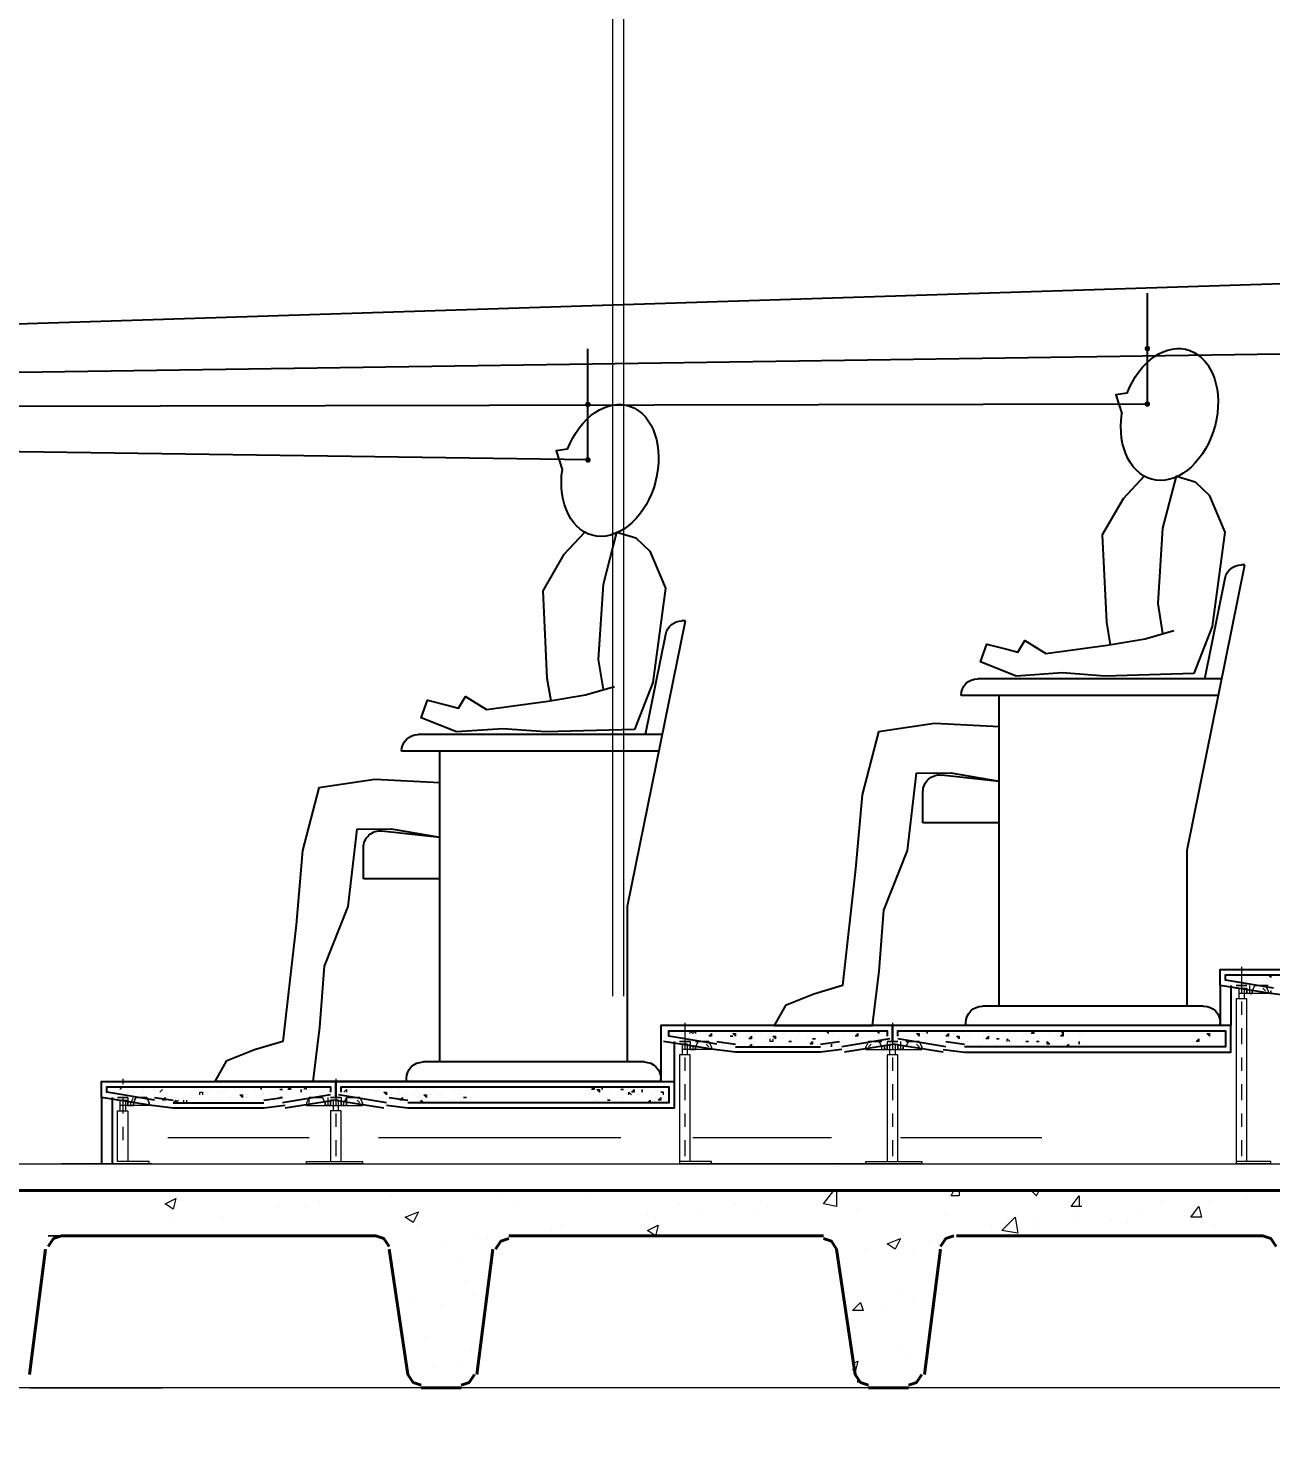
# Model space of a CAD drawing. Header units: millimetres. Extents: x 182 to 575, y -105 to 95.
# Drawn here: x 371.868 to 374.089, y -2.909 to -0.397 of the extents above; entities that cross this region are included whole.
import ezdxf

# ---------------------------------------------------------------- set-up
doc = ezdxf.new("R2010")
doc.units = ezdxf.units.MM
doc.header["$MEASUREMENT"] = 0
doc.layers.add('Akmb-vis', color=1, linetype='Continuous')
doc.layers.add('PDF_Geometry', color=7, linetype='Continuous')
doc.styles.add('SIMPLEX', font='simplex', dxfattribs={"height": 0.2})
doc.dimstyles.new('SA-25', dxfattribs={"dimtxt": 0.05, "dimasz": 0.05, "dimexe": 0.025, "dimexo": 0.05, "dimgap": 0.025, "dimtad": 1, "dimzin": 4, "dimdsep": 46, "dimtxsty": 'SIMPLEX', "dimblk": 'OBLIQUE', "dimcen": 0.025, "dimdle": 0.05, "dimclrt": 2, "dimaunit": 1, "dimadec": 3, "dimazin": 0, "dimtfac": 1, "dimtofl": 0, "dimtmove": 0, "dimatfit": 3, "dimldrblk": 'OPEN30', "dimfxl": 1, "dimtolj": 1, "dimtzin": 0, "dimarcsym": 0})

# ---------------------------------------------------------------- blocks, each defined once
blk = doc.blocks.new('visib')
for p, q in [((-0.3984, 0.3158), (-0.5026, 0.83)), ((-0.5026, 0.83), (-0.4965, 0.83)), ((-0.4305, 0.625), (-0.4671, 0.806)), ((-0.4611, 0.625), (-0.0213, 0.625)), ((-0.455, 0.595), (0.0087, 0.595)), ((-0.06, 0.035), (-0.06, 0.595)), ((0.0087, 0.595), (0.0087, 0.595)), ((0.0442, 0.4515), (-0.06, 0.4403)), ((0.0774, 0.365), (0.0774, 0.4216)), ((-0.06, 0.365), (0.0774, 0.365)), ((-0.3984, 0.035), (-0.3984, 0.3158)), ((-0.4284, 0.035), (-0.03, 0.035)), ((-0.4584, 0), (-0.4584, 0.005)), ((-0.4584, 0), (0, 0)), ((0, 0), (0, 0.005)), ((0, 0), (0.3453, 0))]:
    blk.add_line(p, q)
at = {"const_width": 0.005}
for points in [[(-0.3295, 1.22, 1), (-0.3245, 1.22, 1)], [(-0.3295, 1.12, 1), (-0.3245, 1.12, 1)]]:
    blk.add_lwpolyline(points, format="xyb", close=True, dxfattribs=at)
for points in [[(-0.2903, 1.1396), (-0.27, 1.1365), (-0.2807, 1.103)], [(-0.3548, 0.7062), (-0.3463, 0.7603), (-0.3551, 0.8962), (-0.3792, 0.9898), (-0.4133, 0.9798), (-0.4384, 0.9559), (-0.4668, 0.8888), (-0.444, 0.7192), (-0.4108, 0.6344)], [(-0.3214, 0.9901), (-0.2831, 0.9492), (-0.2457, 0.8841), (-0.2532, 0.7269), (-0.2599, 0.6863)], [(-0.4108, 0.6344), (-0.2503, 0.6298), (-0.174, 0.6357), (-0.0905, 0.6298), (-0.0266, 0.6553), (-0.0378, 0.6873), (-0.0761, 0.6777), (-0.0937, 0.6729), (-0.1065, 0.6937), (-0.1443, 0.6703), (-0.2547, 0.6854), (-0.3228, 0.6967), (-0.3746, 0.712)], [(-0.06, 0.5384), (0.0568, 0.5444), (0.1577, 0.5294), (0.187, 0.4159), (0.1987, 0.2822), (0.2226, 0.072), (0.2737, 0.0567), (0.3248, 0.0363), (0.3453, 0), (0.255, 0), (0.1681, 0), (0.1562, 0.098), (0.1477, 0.2077), (0.1051, 0.3151), (0.089, 0.4546), (0.0272, 0.4554), (-0.06, 0.4403), (-0.06, 0.4403)]]:
    blk.add_lwpolyline(points)
for centre, start, end in [((-0.4965, 0.8), 11.4615, 90), ((-0.0213, 0.595), 0, 90), ((0.0474, 0.4216), 0, 96.1024), ((-0.4284, 0.005), 90, 180), ((-0.03, 0.005), 0, 90)]:
    blk.add_arc(centre, 0.03, start, end)
blk.add_ellipse((-0.3668, 1.1012), major_axis=(-0.0323, 0.1167), ratio=0.69756, start_param=4.848066, end_param=10.817557)
blk = doc.blocks.new('A$C2A1C6D1B')
blk.add_line((17.56, 112), (17.56, 132))
at = {"xscale": 100, "yscale": 100, "zscale": 100}
blk.add_blockref('visib', (50.26, 0), dxfattribs=at)
blk = doc.blocks.new('_Oblique')
at = {"color": 0, "linetype": 'ByBlock', "lineweight": -2}
blk.add_line((-0.5, -0.5), (0.5, 0.5), dxfattribs=at)
blk = doc.blocks.new('*D75')
at = {"color": 0, "lineweight": -2, "transparency": 16777216}
for p, q in [((368.7636, 1.2745), (368.7636, 1.8835)), ((374.7636, -13.7255), (374.7636, 1.8835)), ((368.7136, 1.8585), (374.8136, 1.8585))]:
    blk.add_line(p, q, dxfattribs=at)
at = {"layer": 'Defpoints', "color": 0, "transparency": 16777216}
for p in [(374.7636, 1.8585), (368.7636, 1.2245), (374.7636, -13.7755)]:
    blk.add_point(p, dxfattribs=at)
at = {"color": 0, "lineweight": -2, "transparency": 16777216, "xscale": 0.05, "yscale": 0.05, "zscale": 0.05, "rotation": 180}
blk.add_blockref('_Oblique', (368.7636, 1.8585), dxfattribs=at)
at = {"color": 0, "lineweight": -2, "transparency": 16777216, "xscale": 0.05, "yscale": 0.05, "zscale": 0.05}
blk.add_blockref('_Oblique', (374.7636, 1.8585), dxfattribs=at)
at = {"color": 2, "transparency": 16777216, "insert": (371.7636, 1.9835), "char_height": 0.2, "attachment_point": 5, "style": 'SIMPLEX'}
blk.add_mtext('\\A1;6.00', dxfattribs=at)
blk = doc.blocks.new('_Open30')
at = {"color": 0, "linetype": 'ByBlock', "lineweight": -2}
for p, q in [((-1, 0.268), (0, 0)), ((0, 0), (-1, -0.268)), ((0, 0), (-1, 0))]:
    blk.add_line(p, q, dxfattribs=at)

msp = doc.modelspace()

# ---------------------------------------------------------------- linework, layer by layer
for p in [(376.7733, -0.7691), (374.8685, -0.9691), (373.8685, -1.0691), (372.8685, -1.1691)]:
    msp.add_line(p, (366.9007, -1.0838))
at = {"layer": 'PDF_Geometry', "lineweight": 20}
for points in [[(374.875, 1.2245), (374.875, 0.7245), (374.875, -1.8278), (374.875, 0.7245), (372.9321, 0.7245), (372.9321, -2.1278)], [(372.9131, -2.1278), (372.9131, 0.7245), (370.975, 0.7245), (370.975, -2.4278)], [(374.0274, -2.1088), (374.0464, -2.1088), (374.0274, -2.1088)], [(374.0845, -2.1088), (374.0607, -2.1088), (374.0798, -2.1088), (374.0845, -2.1183), (374.0798, -2.1088), (374.0607, -2.1088), (374.0559, -2.1183), (374.0559, -2.1231), (374.0512, -2.1231), (374.0559, -2.1231), (374.0464, -2.1231)], [(374.0464, -2.1088), (374.0464, -2.1088)], [(374.0512, -2.1088), (374.0512, -2.1231)], [(374.0559, -2.1183), (374.0607, -2.1088), (374.0559, -2.1183)], [(374.0607, -2.1088), (374.0607, -2.1088)], [(374.0798, -2.1088), (374.0798, -2.1088)], [(374.0845, -2.1088), (374.0845, -2.1088)], [(374.0274, -2.1136), (374.0464, -2.1136), (374.0464, -2.1231), (374.0464, -2.1136)], [(374.0464, -2.4231), (374.0464, -2.1326), (374.0274, -2.1326), (374.0274, -2.4278), (374.0893, -2.4278), (374.0274, -2.4278), (374.0893, -2.4278), (374.0893, -2.4231), (374.0274, -2.4231)], [(374.0321, -2.1136), (374.0321, -2.1326)], [(374.0893, -2.1231), (374.0321, -2.1231)], [(374.0369, -2.1136), (374.0369, -2.1231)], [(374.0417, -2.1136), (374.0417, -2.1326)], [(374.0464, -2.1136), (374.0464, -2.1136)], [(374.0464, -2.1231), (374.0464, -2.1231)], [(374.0512, -2.1231), (374.0512, -2.1231)], [(374.0559, -2.1231), (374.0559, -2.1183), (374.0559, -2.1231)], [(374.0559, -2.1231), (374.0559, -2.1231)], [(374.0607, -2.1136), (374.0607, -2.1136)], [(374.0798, -2.1183), (374.075, -2.1136)], [(374.0798, -2.1136), (374.0798, -2.1136)], [(374.0845, -2.1183), (374.0845, -2.1231)], [(374.0893, -2.1231), (374.0893, -2.1183), (374.0893, -2.1231)], [(374.0893, -2.1231), (374.0893, -2.1231)], [(373.0321, -2.2088), (373.0512, -2.2088), (373.0321, -2.2088)], [(373.0512, -2.2088), (373.0512, -2.2231), (373.0512, -2.2136), (373.0512, -2.2231), (373.0559, -2.2231), (373.0512, -2.2231), (373.0607, -2.2231)], [(373.0512, -2.2088), (373.0512, -2.2088)], [(373.0845, -2.2088), (373.0893, -2.2183), (373.0845, -2.2088), (373.0607, -2.2088), (373.0845, -2.2088), (373.0655, -2.2088), (373.0607, -2.2183), (373.0607, -2.2231), (373.0607, -2.2183)], [(373.0607, -2.2183), (373.0655, -2.2088), (373.0607, -2.2183)], [(373.0607, -2.2088), (373.0607, -2.2088)], [(373.0845, -2.2088), (373.0845, -2.2088)], [(373.394, -2.2231), (373.394, -2.2183), (373.3893, -2.2088), (373.3702, -2.2088), (373.394, -2.2088), (373.3702, -2.2088), (373.3655, -2.2183), (373.3655, -2.2231), (373.4655, -2.2231)], [(373.3702, -2.2088), (373.3655, -2.2183)], [(373.3702, -2.2088), (373.3702, -2.2088)], [(373.3893, -2.2088), (373.394, -2.2183), (373.3893, -2.2088)], [(373.394, -2.2088), (373.394, -2.2088)], [(373.4036, -2.2088), (373.4226, -2.2088), (373.4036, -2.2088), (373.4036, -2.2231), (373.4036, -2.2136), (373.4036, -2.2231), (373.3988, -2.2231), (373.4036, -2.2231), (373.3988, -2.2231), (373.3988, -2.2183), (373.3988, -2.2231)], [(373.4036, -2.2088), (373.4036, -2.2088)], [(373.4226, -2.2088), (373.4226, -2.2088)], [(373.4274, -2.2088), (373.4274, -2.2231)], [(373.4417, -2.2088), (373.4369, -2.2183)], [(373.4559, -2.2088), (373.4369, -2.2088), (373.4607, -2.2088), (373.4655, -2.2183), (373.4607, -2.2088), (373.4369, -2.2088)], [(373.4369, -2.2183), (373.4417, -2.2088), (373.4369, -2.2183)], [(373.4369, -2.2088), (373.4369, -2.2088)], [(373.4607, -2.2088), (373.4607, -2.2088)], [(373.0464, -2.2326), (373.0464, -2.2136), (373.0321, -2.2136)], [(373.0512, -2.4231), (373.0512, -2.2326), (373.0321, -2.2326), (373.0321, -2.4278), (373.0893, -2.4278), (373.0321, -2.4278), (373.0893, -2.4278), (373.0893, -2.4231), (373.0321, -2.4231)], [(373.0369, -2.2136), (373.0369, -2.2326)], [(373.0893, -2.2183), (373.0893, -2.2231), (373.0893, -2.2183), (373.0893, -2.2231), (373.0369, -2.2231)], [(373.0417, -2.2136), (373.0417, -2.2231)], [(373.0464, -2.2136), (373.0464, -2.2136)], [(373.0512, -2.2136), (373.0512, -2.2136)], [(373.0512, -2.2231), (373.0512, -2.2231)], [(373.0559, -2.2183), (373.0559, -2.2231)], [(373.0559, -2.2231), (373.0559, -2.2231)], [(373.0607, -2.2231), (373.0607, -2.2231)], [(373.0655, -2.2136), (373.0655, -2.2136)], [(373.0845, -2.2183), (373.0798, -2.2136)], [(373.0845, -2.2136), (373.0845, -2.2136)], [(373.0893, -2.2231), (373.0893, -2.2231)], [(373.3655, -2.2231), (373.3655, -2.2183), (373.3655, -2.2231)], [(373.3655, -2.2231), (373.3655, -2.2231)], [(373.375, -2.2136), (373.3702, -2.2183)], [(373.3702, -2.2136), (373.3702, -2.2136)], [(373.3893, -2.2136), (373.3893, -2.2136)], [(373.3988, -2.2231), (373.3988, -2.2231)], [(373.4036, -2.2136), (373.4036, -2.2136)], [(373.4036, -2.2231), (373.4036, -2.2231)], [(373.4226, -2.4231), (373.4226, -2.2326), (373.4036, -2.2326), (373.4036, -2.4231)], [(373.4083, -2.2326), (373.4083, -2.2136), (373.4226, -2.2136), (373.4226, -2.2231), (373.4226, -2.2136)], [(373.4083, -2.2136), (373.4083, -2.2136)], [(373.4131, -2.2136), (373.4131, -2.2231)], [(373.4179, -2.2136), (373.4179, -2.2326)], [(373.4226, -2.2136), (373.4226, -2.2136)], [(373.4226, -2.2136), (373.4226, -2.2136)], [(373.4321, -2.2183), (373.4321, -2.2231), (373.4274, -2.2231), (373.4321, -2.2231), (373.4226, -2.2231)], [(373.4226, -2.2231), (373.4226, -2.2231)], [(373.4274, -2.2231), (373.4274, -2.2231)], [(373.4321, -2.2231), (373.4321, -2.2183), (373.4321, -2.2231)], [(373.4321, -2.2231), (373.4321, -2.2231)], [(373.4369, -2.2136), (373.4369, -2.2136)], [(373.4607, -2.2231), (373.4607, -2.2183), (373.4559, -2.2136)], [(373.4559, -2.2136), (373.4559, -2.2136)], [(373.4655, -2.2231), (373.4655, -2.2183), (373.4655, -2.2231)], [(373.4655, -2.2231), (373.4655, -2.2231)], [(372.0274, -2.3136), (372.0464, -2.3136), (372.0464, -2.3231), (372.0512, -2.3231), (372.0464, -2.3231), (372.056, -2.3231), (372.056, -2.3183), (372.0607, -2.3088), (372.056, -2.3183), (372.056, -2.3231)], [(372.0274, -2.3088), (372.0464, -2.3088), (372.0274, -2.3088)], [(372.0607, -2.3088), (372.0798, -2.3088), (372.0845, -2.3183), (372.0845, -2.3231), (372.0845, -2.3183), (372.0845, -2.3231), (372.0321, -2.3231)], [(372.0464, -2.3088), (372.0464, -2.3231), (372.0464, -2.3136)], [(372.0464, -2.3088), (372.0464, -2.3088)], [(372.0512, -2.3231), (372.0512, -2.3183), (372.056, -2.3088)], [(372.0607, -2.3088), (372.0798, -2.3088), (372.0607, -2.3088)], [(372.0607, -2.3088), (372.0607, -2.3088)], [(372.0845, -2.3183), (372.0798, -2.3088), (372.0845, -2.3183)], [(372.0798, -2.3088), (372.0798, -2.3088)], [(372.4083, -2.3231), (372.3988, -2.3231), (372.4036, -2.3231), (372.3988, -2.3231), (372.3988, -2.3183), (372.394, -2.3088), (372.3702, -2.3088), (372.3655, -2.3183), (372.3655, -2.3231), (372.4655, -2.3231), (372.4655, -2.3183), (372.4655, -2.3231), (372.4655, -2.3183)], [(372.375, -2.3088), (372.394, -2.3088), (372.3702, -2.3088), (372.3655, -2.3183), (372.3655, -2.3231)], [(372.3702, -2.3231), (372.3702, -2.3183), (372.3702, -2.3088)], [(372.3702, -2.3088), (372.3702, -2.3088)], [(372.3988, -2.3183), (372.394, -2.3088), (372.3988, -2.3183)], [(372.394, -2.3088), (372.394, -2.3088)], [(372.4036, -2.3088), (372.4036, -2.3231)], [(372.4274, -2.3088), (372.4083, -2.3088), (372.4274, -2.3088), (372.4274, -2.3231), (372.4274, -2.3136), (372.4274, -2.3231), (372.4321, -2.3231), (372.4274, -2.3231), (372.4369, -2.3231)], [(372.4083, -2.3088), (372.4083, -2.3088)], [(372.4274, -2.3088), (372.4274, -2.3088)], [(372.4321, -2.3231), (372.4321, -2.3183), (372.4369, -2.3088), (372.4369, -2.3183), (372.4369, -2.3231), (372.4369, -2.3183), (372.4369, -2.3088), (372.4607, -2.3088), (372.4417, -2.3088), (372.4607, -2.3088), (372.4655, -2.3183), (372.4607, -2.3088)], [(372.4369, -2.3088), (372.4369, -2.3088)], [(372.4417, -2.3088), (372.4417, -2.3088)], [(372.4607, -2.3088), (372.4607, -2.3088)], [(372.0274, -2.4278), (372.0845, -2.4278), (372.0274, -2.4278), (372.0845, -2.4278), (372.0845, -2.4231), (372.0274, -2.4231), (372.0274, -2.3326), (372.0464, -2.3326), (372.0464, -2.4231)], [(372.0321, -2.3136), (372.0321, -2.3326)], [(372.0369, -2.3136), (372.0369, -2.3231)], [(372.0417, -2.3136), (372.0417, -2.3326)], [(372.0464, -2.3136), (372.0464, -2.3136)], [(372.0464, -2.3231), (372.0464, -2.3231)], [(372.0512, -2.3231), (372.0512, -2.3231)], [(372.056, -2.3231), (372.056, -2.3231)], [(372.0607, -2.3136), (372.0607, -2.3136)], [(372.0798, -2.3136), (372.0798, -2.3136)], [(372.0845, -2.3231), (372.0845, -2.3231)], [(372.3655, -2.3231), (372.3655, -2.3231)], [(372.375, -2.3136), (372.375, -2.3136)], [(372.394, -2.3136), (372.394, -2.3136)], [(372.3988, -2.3231), (372.3988, -2.3183), (372.3988, -2.3231)], [(372.3988, -2.3231), (372.3988, -2.3231)], [(372.4036, -2.3231), (372.4036, -2.3231)], [(372.4226, -2.3326), (372.4226, -2.3136), (372.4083, -2.3136), (372.4083, -2.3231), (372.4083, -2.3136)], [(372.4083, -2.3136), (372.4083, -2.3136)], [(372.4083, -2.3136), (372.4083, -2.3136)], [(372.4083, -2.3231), (372.4083, -2.3231)], [(372.4274, -2.4231), (372.4274, -2.3326), (372.4083, -2.3326), (372.4083, -2.4231)], [(372.4131, -2.3136), (372.4131, -2.3326)], [(372.4179, -2.3136), (372.4179, -2.3231)], [(372.4226, -2.3136), (372.4226, -2.3136)], [(372.4274, -2.3136), (372.4274, -2.3136)], [(372.4274, -2.3231), (372.4274, -2.3231)], [(372.4321, -2.3231), (372.4321, -2.3231)], [(372.4369, -2.3231), (372.4369, -2.3231)], [(372.4417, -2.3136), (372.4417, -2.3136)], [(372.4607, -2.3183), (372.456, -2.3136)], [(372.4607, -2.3136), (372.4607, -2.3136)], [(372.4655, -2.3231), (372.4655, -2.3231)], [(372.4655, -2.4278), (372.3655, -2.4278), (372.4655, -2.4278), (372.3655, -2.4278), (372.3655, -2.4231), (372.4655, -2.4231), (372.4655, -2.4278), (372.3655, -2.4278)], [(373.4655, -2.4278), (373.3655, -2.4278), (373.4655, -2.4278), (373.3655, -2.4278), (373.3655, -2.4231), (373.4655, -2.4231), (373.4655, -2.4278), (373.3655, -2.4278)]]:
    msp.add_lwpolyline(points, dxfattribs=at)
at = {"layer": 'PDF_Geometry', "lineweight": 25}
for points in [[(374.3321, -2.1231), (374.294, -2.1278), (374.1274, -2.1278), (374.0893, -2.1231), (373.9988, -2.1088), (373.9988, -2.0802), (374.4226, -2.0802), (374.4226, -2.1088), (374.4226, -2.0802), (375.0179, -2.0802), (375.0179, -2.1278), (374.5512, -2.1278), (374.5131, -2.1231)], [(373.9988, -2.1088), (373.9988, -2.1802)], [(374.094, -2.1136), (374.0083, -2.0993), (374.0083, -2.0897), (374.4131, -2.0897), (374.4131, -2.0993)], [(374.0179, -2.1088), (374.0179, -2.1802)], [(373.5036, -2.2231), (373.5417, -2.2278), (374.0179, -2.2278), (374.0179, -2.1802), (373.4131, -2.1802), (373.4131, -2.2088), (373.4131, -2.1802), (372.9988, -2.1802), (372.9988, -2.2088), (372.9988, -2.2802)], [(373.3226, -2.2231), (373.2845, -2.2278), (373.1321, -2.2278), (373.094, -2.2231), (373.0036, -2.2088)], [(373.0988, -2.2136), (373.0131, -2.1993), (373.0131, -2.1897), (373.4036, -2.1897), (373.4036, -2.1993)], [(373.0226, -2.2088), (373.0226, -2.2802)], [(373.0988, -2.2088), (373.1321, -2.2136)], [(373.2845, -2.2136), (373.3179, -2.2088)], [(373.4083, -2.204), (373.3226, -2.2183)], [(373.4226, -2.1993), (373.4226, -2.1897), (374.0083, -2.1897), (374.0083, -2.2183), (373.5417, -2.2183)], [(373.5083, -2.2183), (373.4226, -2.204)], [(373.5083, -2.2088), (373.5417, -2.2136)], [(373.1321, -2.2183), (373.2845, -2.2183)], [(373.4179, -2.2136), (373.3274, -2.2278)], [(373.5036, -2.2278), (373.4131, -2.2136)], [(373.5036, -2.2231), (373.5036, -2.2231)], [(372.3274, -2.3231), (372.2893, -2.3278), (372.1274, -2.3278), (372.0893, -2.3231), (371.9988, -2.3088), (371.9988, -2.2802), (372.4179, -2.2802), (372.4179, -2.3088), (372.4179, -2.2802), (373.0226, -2.2802), (373.0226, -2.3278), (372.5464, -2.3278), (372.5083, -2.3231)], [(371.9988, -2.3088), (371.9988, -2.4278)], [(372.094, -2.3136), (372.0083, -2.2993), (372.0083, -2.2897), (372.4083, -2.2897), (372.4083, -2.2993)], [(372.0179, -2.3088), (372.0179, -2.4278)], [(372.094, -2.3088), (372.1274, -2.3136)], [(372.2893, -2.3136), (372.3226, -2.3088)], [(372.4083, -2.304), (372.3226, -2.3183)], [(372.5083, -2.3183), (372.4226, -2.304)], [(372.4274, -2.2993), (372.4274, -2.2897), (373.0131, -2.2897), (373.0131, -2.3183), (372.5464, -2.3183)], [(372.5131, -2.3088), (372.5464, -2.3136)], [(372.1274, -2.3183), (372.2893, -2.3183)], [(372.4179, -2.3136), (372.3274, -2.3278)], [(372.5036, -2.3278), (372.4131, -2.3136)], [(372.5083, -2.3231), (372.5083, -2.3231)]]:
    msp.add_lwpolyline(points, dxfattribs=at)
at = {"layer": 'PDF_Geometry', "lineweight": 13}
for points in [[(374.0369, -2.0755), (374.0369, -2.1136)], [(374.0131, -2.0897), (374.0179, -2.0897)], [(374.0131, -2.0897), (374.0131, -2.0897)], [(374.0179, -2.0897), (374.0179, -2.0897)], [(374.0274, -2.0897), (374.0274, -2.0897)], [(374.0274, -2.0945), (374.0274, -2.0945)], [(374.0464, -2.0897), (374.0464, -2.0897)], [(374.0464, -2.0993), (374.0464, -2.0993)], [(374.0559, -2.0993), (374.0559, -2.0993)], [(374.0655, -2.104), (374.0655, -2.104)], [(374.0702, -2.0897), (374.0702, -2.0897)], [(374.075, -2.0945), (374.075, -2.0945)], [(374.075, -2.104), (374.075, -2.104)], [(374.0845, -2.0993), (374.0845, -2.0993)], [(374.0845, -2.1088), (374.0845, -2.1088)], [(374.0369, -2.1231), (374.0369, -2.1231)], [(374.0369, -2.1374), (374.0369, -2.1612)], [(373.0417, -2.1755), (373.0417, -2.2136)], [(373.4131, -2.1755), (373.4131, -2.2136)], [(374.0369, -2.1755), (374.0369, -2.1755)], [(374.0369, -2.185), (374.0369, -2.2136)], [(373.0131, -2.1945), (373.0131, -2.1945)], [(373.0179, -2.1897), (373.0179, -2.1897)], [(373.0179, -2.1945), (373.0179, -2.1945)], [(373.0179, -2.1993), (373.0179, -2.1993)], [(373.0369, -2.1945), (373.0369, -2.1945)], [(373.0369, -2.1945), (373.0369, -2.1945)], [(373.0464, -2.1897), (373.0464, -2.1897)], [(373.0512, -2.1945), (373.0512, -2.1897), (373.0559, -2.1945), (373.0607, -2.1897), (373.0607, -2.1945)], [(373.0512, -2.1945), (373.0512, -2.1945)], [(373.0559, -2.1945), (373.0559, -2.1945)], [(373.0607, -2.1897), (373.0607, -2.1897)], [(373.0607, -2.1993), (373.0607, -2.1993)], [(373.0702, -2.1897), (373.0702, -2.1897)], [(373.0798, -2.1897), (373.0798, -2.1897)], [(373.0845, -2.2088), (373.0845, -2.2088)], [(373.0893, -2.1945), (373.0893, -2.1945)], [(373.0893, -2.204), (373.0893, -2.204)], [(373.1131, -2.1993), (373.1131, -2.1993)], [(373.1179, -2.1897), (373.1179, -2.1897)], [(373.1179, -2.204), (373.1179, -2.204)], [(373.1226, -2.1993), (373.1226, -2.1993)], [(373.1321, -2.1993), (373.1321, -2.1993)], [(373.1369, -2.1897), (373.1369, -2.1897)], [(373.1369, -2.1945), (373.1369, -2.1945)], [(373.1369, -2.2088), (373.1369, -2.2088)], [(373.1512, -2.1993), (373.1512, -2.1993)], [(373.1655, -2.1897), (373.1655, -2.1897)], [(373.1655, -2.1945), (373.1655, -2.1945)], [(373.1655, -2.204), (373.1655, -2.204)], [(373.1655, -2.2088), (373.1655, -2.2088)], [(373.1798, -2.1945), (373.1798, -2.1945)], [(373.1893, -2.1897), (373.1893, -2.1897)], [(373.1893, -2.204), (373.1893, -2.204)], [(373.194, -2.1897), (373.194, -2.1897)], [(373.194, -2.1945), (373.194, -2.1945)], [(373.194, -2.1993), (373.194, -2.1993)], [(373.1988, -2.204), (373.1988, -2.2088), (373.194, -2.2088), (373.194, -2.204)], [(373.1988, -2.2088), (373.1988, -2.2088)], [(373.2131, -2.1897), (373.2131, -2.1897)], [(373.2179, -2.1945), (373.2179, -2.1945)], [(373.2179, -2.204), (373.2179, -2.204)], [(373.2226, -2.1945), (373.2226, -2.1945)], [(373.2321, -2.204), (373.2321, -2.204)], [(373.2321, -2.2088), (373.2321, -2.2088)], [(373.2417, -2.1993), (373.2417, -2.1993)], [(373.2417, -2.204), (373.2417, -2.204)], [(373.2464, -2.1945), (373.2464, -2.1945)], [(373.2512, -2.1897), (373.2512, -2.1897)], [(373.2607, -2.204), (373.2607, -2.204)], [(373.2655, -2.1945), (373.2655, -2.1945)], [(373.2702, -2.1945), (373.2702, -2.1945)], [(373.275, -2.204), (373.275, -2.204)], [(373.294, -2.1897), (373.294, -2.1897)], [(373.294, -2.1897), (373.2988, -2.1945), (373.2988, -2.1897)], [(373.294, -2.1897), (373.294, -2.1897)], [(373.294, -2.1993), (373.294, -2.1993)], [(373.294, -2.2088), (373.294, -2.2088)], [(373.2988, -2.1945), (373.2988, -2.1945)], [(373.3083, -2.1945), (373.3083, -2.1945)], [(373.3083, -2.2088), (373.3083, -2.2088)], [(373.3131, -2.1897), (373.3179, -2.1897)], [(373.3179, -2.1897), (373.3179, -2.1897)], [(373.3179, -2.204), (373.3179, -2.204)], [(373.3274, -2.1945), (373.3274, -2.1945)], [(373.3274, -2.1993), (373.3274, -2.1993)], [(373.3369, -2.204), (373.3369, -2.204)], [(373.3417, -2.1993), (373.3417, -2.1993)], [(373.3512, -2.1993), (373.3512, -2.1993)], [(373.3559, -2.1897), (373.3559, -2.1897)], [(373.3655, -2.1993), (373.3655, -2.1993)], [(373.3702, -2.1993), (373.3702, -2.1993)], [(373.394, -2.1945), (373.394, -2.1945)], [(373.394, -2.1945), (373.394, -2.1945)], [(373.4036, -2.1897), (373.4036, -2.1897)], [(373.4369, -2.1993), (373.4369, -2.1993)], [(373.4417, -2.1897), (373.4417, -2.1897)], [(373.4655, -2.1945), (373.4655, -2.1945)], [(373.4702, -2.1945), (373.4702, -2.1945)], [(373.4702, -2.1993), (373.4702, -2.1993)], [(373.475, -2.1945), (373.475, -2.1945)], [(373.4845, -2.1897), (373.4845, -2.1897)], [(373.4845, -2.204), (373.4845, -2.204)], [(373.494, -2.1897), (373.494, -2.1897)], [(373.4988, -2.1897), (373.4988, -2.1897)], [(373.4988, -2.1993), (373.4988, -2.1993)], [(373.5131, -2.204), (373.5131, -2.204)], [(373.5131, -2.2088), (373.5131, -2.2088)], [(373.5179, -2.204), (373.5179, -2.204)], [(373.5226, -2.1945), (373.5226, -2.1945)], [(373.5226, -2.2088), (373.5226, -2.2088)], [(373.5321, -2.204), (373.5321, -2.204)], [(373.5369, -2.2088), (373.5369, -2.2088)], [(373.5417, -2.204), (373.5417, -2.204)], [(373.5464, -2.1897), (373.5464, -2.1897)], [(373.5464, -2.1993), (373.5464, -2.1993)], [(373.5464, -2.1993), (373.5464, -2.1993)], [(373.5464, -2.1993), (373.5464, -2.1993)], [(373.5464, -2.2088), (373.5464, -2.2088)], [(373.5512, -2.1993), (373.5512, -2.1993)], [(373.5655, -2.2088), (373.5655, -2.2088)], [(373.575, -2.1945), (373.575, -2.1945)], [(373.575, -2.204), (373.575, -2.204)], [(373.5845, -2.1897), (373.5845, -2.1897)], [(373.5845, -2.1945), (373.5845, -2.1945)], [(373.594, -2.1945), (373.594, -2.1945)], [(373.594, -2.2088), (373.594, -2.2088)], [(373.5988, -2.1993), (373.5988, -2.1993)], [(373.6036, -2.1897), (373.6036, -2.1897)], [(373.6036, -2.204), (373.6036, -2.204)], [(373.6131, -2.1897), (373.6131, -2.1897)], [(373.6131, -2.1897), (373.6131, -2.1897)], [(373.6179, -2.2088), (373.6179, -2.204), (373.6226, -2.2088)], [(373.6179, -2.2088), (373.6179, -2.2088)], [(373.6179, -2.2088), (373.6179, -2.2088)], [(373.6226, -2.1945), (373.6226, -2.1945)], [(373.6321, -2.2088), (373.6321, -2.2088)], [(373.6417, -2.1897), (373.6464, -2.1897)], [(373.6417, -2.1897), (373.6417, -2.1897)], [(373.6464, -2.1897), (373.6464, -2.1897)], [(373.6464, -2.204), (373.6464, -2.204)], [(373.6464, -2.2088), (373.6464, -2.2088)], [(373.6512, -2.1945), (373.6512, -2.1945)], [(373.6512, -2.2088), (373.6512, -2.2088)], [(373.6559, -2.2088), (373.6559, -2.2088)], [(373.6655, -2.1945), (373.6655, -2.1945)], [(373.6655, -2.204), (373.6655, -2.204)], [(373.675, -2.1897), (373.675, -2.1897)], [(373.675, -2.204), (373.675, -2.204)], [(373.675, -2.2088), (373.675, -2.2088)], [(373.6893, -2.2088), (373.6893, -2.2088)], [(373.694, -2.1945), (373.694, -2.1945)], [(373.694, -2.1993), (373.694, -2.1993)], [(373.6988, -2.204), (373.6988, -2.204)], [(373.7083, -2.1993), (373.7083, -2.1993)], [(373.7179, -2.1945), (373.7179, -2.1945)], [(373.7179, -2.1993), (373.7179, -2.1993)], [(373.7274, -2.1945), (373.7274, -2.1945)], [(373.7274, -2.1993), (373.7274, -2.1993)], [(373.7369, -2.1897), (373.7369, -2.1897)], [(373.7464, -2.1945), (373.7464, -2.1945)], [(373.7464, -2.1945), (373.7464, -2.1945)], [(373.7464, -2.2088), (373.7464, -2.2088)], [(373.7512, -2.1945), (373.7512, -2.1945)], [(373.7559, -2.2088), (373.7559, -2.2088)], [(373.7559, -2.2088), (373.7559, -2.2088)], [(373.7607, -2.1897), (373.7607, -2.1897)], [(373.7607, -2.1897), (373.7607, -2.1897)], [(373.9607, -2.1897), (373.9607, -2.1897)], [(373.9655, -2.1897), (373.9655, -2.1897)], [(373.9655, -2.1897), (373.9655, -2.1897)], [(373.9655, -2.1945), (373.9655, -2.1945)], [(373.9655, -2.204), (373.9655, -2.204)], [(373.9655, -2.2088), (373.9655, -2.2088)], [(373.9798, -2.1897), (373.9798, -2.1897)], [(373.9798, -2.204), (373.9798, -2.204)], [(373.9893, -2.1993), (373.9893, -2.1993)], [(373.994, -2.204), (373.994, -2.204)], [(373.9988, -2.204), (373.9988, -2.204)], [(374.0083, -2.1945), (374.0083, -2.1945)], [(374.0083, -2.1993), (374.0083, -2.1993)], [(373.0417, -2.2231), (373.0417, -2.2231)], [(373.1036, -2.2136), (373.1036, -2.2136)], [(373.1083, -2.2136), (373.1083, -2.2136)], [(373.1131, -2.2183), (373.1131, -2.2183)], [(373.1274, -2.2136), (373.1274, -2.2136)], [(373.1369, -2.2136), (373.1369, -2.2136)], [(373.1559, -2.2183), (373.1559, -2.2183)], [(373.1655, -2.2136), (373.1655, -2.2136)], [(373.1798, -2.2136), (373.1798, -2.2136)], [(373.1798, -2.2183), (373.1798, -2.2183)], [(373.2417, -2.2136), (373.2417, -2.2136)], [(373.2512, -2.2183), (373.2512, -2.2183)], [(373.2655, -2.2136), (373.2655, -2.2136)], [(373.2798, -2.2136), (373.2798, -2.2136)], [(373.2798, -2.2183), (373.2798, -2.2183)], [(373.294, -2.2183), (373.294, -2.2183)], [(373.3036, -2.2183), (373.3036, -2.2183)], [(373.3131, -2.2136), (373.3131, -2.2136)], [(373.4131, -2.2231), (373.4131, -2.2231)], [(373.5702, -2.2136), (373.5702, -2.2136)], [(373.5798, -2.2136), (373.5798, -2.2136)], [(373.5988, -2.2136), (373.5988, -2.2136)], [(373.5988, -2.2183), (373.5988, -2.2183)], [(373.6226, -2.2136), (373.6226, -2.2136)], [(373.6274, -2.2183), (373.6274, -2.2183)], [(373.6607, -2.2136), (373.6607, -2.2136)], [(373.6702, -2.2136), (373.6702, -2.2136)], [(373.694, -2.2183), (373.694, -2.2183)], [(373.6988, -2.2136), (373.6988, -2.2136)], [(373.6988, -2.2183), (373.6988, -2.2183)], [(373.7131, -2.2136), (373.7131, -2.2136)], [(373.7274, -2.2136), (373.7274, -2.2136)], [(373.7274, -2.2136), (373.7274, -2.2136)], [(373.7274, -2.2136), (373.7274, -2.2136)], [(373.7464, -2.2136), (373.7464, -2.2136)], [(373.7512, -2.2136), (373.7512, -2.2136)], [(373.7512, -2.2136), (373.7512, -2.2136)], [(373.7607, -2.2183), (373.7607, -2.2183)], [(373.9559, -2.2183), (373.9559, -2.2183)], [(373.9702, -2.2183), (373.9702, -2.2183)], [(373.994, -2.2183), (373.994, -2.2183)], [(374.0083, -2.2183), (374.0083, -2.2136)], [(374.0083, -2.2183), (374.0083, -2.2183)], [(374.0369, -2.2231), (374.0369, -2.2231)], [(373.0417, -2.2374), (373.0417, -2.2612)], [(373.4131, -2.2374), (373.4131, -2.2612)], [(374.0369, -2.2374), (374.0369, -2.2612)], [(372.0369, -2.2755), (372.0369, -2.285)], [(372.4179, -2.2755), (372.4179, -2.3136)], [(373.0417, -2.2755), (373.0417, -2.2755)], [(373.0417, -2.285), (373.0417, -2.3136)], [(373.4131, -2.2755), (373.4131, -2.2755)], [(373.4131, -2.285), (373.4131, -2.3136)], [(374.0369, -2.2755), (374.0369, -2.2755)], [(374.0369, -2.285), (374.0369, -2.3136)], [(372.0226, -2.2993), (372.0226, -2.2993)], [(372.0226, -2.2993), (372.0226, -2.2993)], [(372.0321, -2.2897), (372.0321, -2.2897)], [(372.0369, -2.2993), (372.0369, -2.2993)], [(372.0369, -2.3088), (372.0369, -2.3374)], [(372.0464, -2.2993), (372.0464, -2.2993)], [(372.056, -2.2993), (372.056, -2.2993)], [(372.0607, -2.2993), (372.0607, -2.2993)], [(372.075, -2.2945), (372.075, -2.2945)], [(372.075, -2.2993), (372.075, -2.2993)], [(372.075, -2.3088), (372.075, -2.3088)], [(372.0798, -2.3088), (372.0798, -2.3088)], [(372.0845, -2.2897), (372.0845, -2.2897)], [(372.0845, -2.2993), (372.0845, -2.2993)], [(372.094, -2.2945), (372.094, -2.2945)], [(372.094, -2.3088), (372.094, -2.3088)], [(372.1036, -2.2897), (372.1036, -2.2897)], [(372.1036, -2.2993), (372.1036, -2.2993)], [(372.1083, -2.2945), (372.1083, -2.2945)], [(372.1131, -2.2897), (372.1131, -2.2897)], [(372.1131, -2.3088), (372.1131, -2.3088)], [(372.1179, -2.3088), (372.1179, -2.3088)], [(372.1274, -2.2897), (372.1274, -2.2897)], [(372.1274, -2.3088), (372.1274, -2.3088)], [(372.1321, -2.2897), (372.1321, -2.2897)], [(372.1321, -2.3088), (372.1321, -2.3088)], [(372.1369, -2.2897), (372.1369, -2.2897)], [(372.1417, -2.2897), (372.1417, -2.2897)], [(372.1464, -2.3088), (372.1464, -2.3088)], [(372.1464, -2.3088), (372.1464, -2.3088)], [(372.1607, -2.304), (372.1607, -2.304)], [(372.1607, -2.3088), (372.1607, -2.3088)], [(372.1655, -2.2945), (372.1655, -2.2945)], [(372.175, -2.304), (372.175, -2.2993), (372.1798, -2.2993), (372.1798, -2.304)], [(372.175, -2.304), (372.175, -2.304)], [(372.1845, -2.2993), (372.1845, -2.2993)], [(372.1893, -2.2993), (372.1893, -2.2993)], [(372.1893, -2.304), (372.1893, -2.304)], [(372.194, -2.2945), (372.194, -2.2945)], [(372.2083, -2.2993), (372.2083, -2.2993)], [(372.2083, -2.2993), (372.2083, -2.2993)], [(372.2179, -2.2993), (372.2179, -2.2993)], [(372.2226, -2.2945), (372.2226, -2.2945)], [(372.2321, -2.3088), (372.2321, -2.3088)], [(372.2369, -2.2897), (372.2369, -2.2897)], [(372.2369, -2.2945), (372.2369, -2.2945)], [(372.2369, -2.2945), (372.2369, -2.2945)], [(372.2369, -2.3088), (372.2369, -2.3088)], [(372.2464, -2.2897), (372.2464, -2.2897)], [(372.2464, -2.2897), (372.2512, -2.2897)], [(372.2464, -2.2945), (372.2464, -2.2945)], [(372.2464, -2.2945), (372.2464, -2.2945)], [(372.2512, -2.2897), (372.2512, -2.2897)], [(372.2512, -2.2945), (372.2512, -2.2945)], [(372.2559, -2.3088), (372.2559, -2.3088)], [(372.2607, -2.2897), (372.2607, -2.2897)], [(372.2607, -2.304), (372.2607, -2.304)], [(372.2607, -2.3088), (372.2607, -2.3088)], [(372.2655, -2.2897), (372.2655, -2.2897)], [(372.2702, -2.2897), (372.2702, -2.2897)], [(372.275, -2.2945), (372.275, -2.2945)], [(372.2798, -2.2897), (372.2798, -2.2897)], [(372.2845, -2.2897), (372.2845, -2.2897)], [(372.2845, -2.304), (372.2845, -2.304)], [(372.2893, -2.2897), (372.2893, -2.2897)], [(372.2893, -2.2897), (372.2893, -2.2897)], [(372.2893, -2.2897), (372.294, -2.2897)], [(372.2893, -2.2897), (372.2893, -2.2897)], [(372.2893, -2.2993), (372.2893, -2.2993)], [(372.2893, -2.304), (372.2893, -2.304)], [(372.2988, -2.2993), (372.2988, -2.2993)], [(372.3036, -2.304), (372.3036, -2.304)], [(372.3131, -2.2993), (372.3131, -2.2993)], [(372.3179, -2.2945), (372.3179, -2.2945)], [(372.3179, -2.2945), (372.3179, -2.2945)], [(372.3179, -2.304), (372.3179, -2.304)], [(372.3226, -2.2945), (372.3226, -2.2945)], [(372.3226, -2.3088), (372.3226, -2.3088)], [(372.3274, -2.2993), (372.3274, -2.2993)], [(372.3369, -2.2945), (372.3369, -2.2945)], [(372.3417, -2.2945), (372.3417, -2.2945)], [(372.3464, -2.2897), (372.3464, -2.2897)], [(372.3512, -2.2993), (372.3512, -2.2993)], [(372.3559, -2.2993), (372.3559, -2.2993)], [(372.3559, -2.2993), (372.3559, -2.2993)], [(372.3655, -2.2945), (372.3655, -2.2897), (372.3607, -2.2945)], [(372.3655, -2.2945), (372.3655, -2.2945)], [(372.3655, -2.2945), (372.3655, -2.2945)], [(372.3702, -2.2945), (372.3702, -2.2945)], [(372.3845, -2.2945), (372.3845, -2.2945)], [(372.3893, -2.2897), (372.3893, -2.2897)], [(372.394, -2.2993), (372.394, -2.2993)], [(372.394, -2.2993), (372.394, -2.2993)], [(372.3988, -2.2945), (372.3988, -2.2945)], [(372.4321, -2.2993), (372.4369, -2.2945), (372.4369, -2.2993)], [(372.4321, -2.2993), (372.4321, -2.2993)], [(372.4512, -2.2993), (372.4512, -2.2993)], [(372.456, -2.2945), (372.456, -2.2945)], [(372.4655, -2.2945), (372.4655, -2.2945)], [(372.4655, -2.2993), (372.4655, -2.2993)], [(372.475, -2.2993), (372.475, -2.2993)], [(372.475, -2.2993), (372.475, -2.2993)], [(372.4845, -2.2897), (372.4845, -2.2897)], [(372.4893, -2.2945), (372.4893, -2.2945)], [(372.494, -2.2945), (372.494, -2.2945)], [(372.4988, -2.3088), (372.4988, -2.3088)], [(372.4988, -2.3088), (372.4988, -2.3088)], [(372.5036, -2.2993), (372.5036, -2.2993)], [(372.5131, -2.3088), (372.5131, -2.3088)], [(372.5179, -2.2897), (372.5179, -2.2897)], [(372.5179, -2.304), (372.5179, -2.304)], [(372.5274, -2.2945), (372.5274, -2.2945)], [(372.5274, -2.3088), (372.5274, -2.3088)], [(372.5321, -2.2993), (372.5321, -2.2993)], [(372.5417, -2.2897), (372.5417, -2.2897)], [(372.5417, -2.304), (372.5417, -2.304)], [(372.5417, -2.3088), (372.5417, -2.3088)], [(372.5417, -2.3088), (372.5417, -2.3088)], [(372.5464, -2.3088), (372.5464, -2.3088)], [(372.5559, -2.304), (372.5559, -2.304)], [(372.5655, -2.2993), (372.5655, -2.2993)], [(372.5655, -2.3088), (372.5655, -2.3088)], [(372.5702, -2.304), (372.5702, -2.304)], [(372.5798, -2.304), (372.5798, -2.304)], [(372.5845, -2.304), (372.5845, -2.304)], [(372.5893, -2.304), (372.5893, -2.304)], [(372.594, -2.2945), (372.594, -2.2945)], [(372.594, -2.3088), (372.594, -2.3088)], [(372.5988, -2.2993), (372.5988, -2.2993)], [(372.6083, -2.2993), (372.6083, -2.2993)], [(372.6083, -2.304), (372.6083, -2.304)], [(372.6083, -2.3088), (372.6083, -2.3088)], [(372.6179, -2.2897), (372.6179, -2.2897)], [(372.6179, -2.2897), (372.6226, -2.2897)], [(372.6179, -2.2897), (372.6179, -2.2897)], [(372.6179, -2.3088), (372.6179, -2.3088)], [(372.6226, -2.2897), (372.6226, -2.2897)], [(372.6274, -2.2945), (372.6274, -2.2945)], [(372.6369, -2.304), (372.6369, -2.304)], [(372.6417, -2.2945), (372.6417, -2.2945)], [(372.6417, -2.304), (372.6417, -2.304)], [(372.6417, -2.304), (372.6417, -2.304)], [(372.6512, -2.2897), (372.6512, -2.2897)], [(372.6512, -2.2897), (372.6512, -2.2897)], [(372.6512, -2.2945), (372.6512, -2.2945)], [(372.6512, -2.3088), (372.6512, -2.3088)], [(372.6607, -2.3088), (372.6607, -2.3088)], [(372.6655, -2.3088), (372.6655, -2.3088)], [(372.6702, -2.2897), (372.6702, -2.2897)], [(372.6702, -2.2897), (372.8607, -2.2897)], [(372.6702, -2.2897), (372.6702, -2.2897)], [(372.6702, -2.2993), (372.6702, -2.2993)], [(372.6702, -2.2993), (372.6702, -2.2993)], [(372.8607, -2.2897), (372.8607, -2.2897)], [(372.875, -2.3088), (372.875, -2.3088)], [(372.875, -2.3088), (372.875, -2.3088)], [(372.8798, -2.2993), (372.8798, -2.2993)], [(372.8845, -2.2945), (372.8845, -2.2945)], [(372.8893, -2.304), (372.8893, -2.304)], [(372.894, -2.2897), (372.894, -2.2897)], [(372.9036, -2.3088), (372.9036, -2.3088)], [(372.9036, -2.3088), (372.9036, -2.3088)], [(372.9083, -2.2945), (372.9083, -2.2945)], [(372.9083, -2.304), (372.9083, -2.304)], [(372.9131, -2.2897), (372.9131, -2.2897)], [(372.9274, -2.3088), (372.9274, -2.3088)], [(372.9321, -2.2897), (372.9321, -2.2897)], [(372.9321, -2.2945), (372.9321, -2.2945)], [(372.9321, -2.3088), (372.9321, -2.3088)], [(372.9321, -2.3088), (372.9321, -2.3088)], [(372.9369, -2.2993), (372.9369, -2.2993)], [(372.9417, -2.304), (372.9417, -2.2993), (372.9464, -2.304)], [(372.9417, -2.304), (372.9417, -2.304)], [(372.9512, -2.2993), (372.9512, -2.2993)], [(372.9559, -2.304), (372.9559, -2.304)], [(372.9607, -2.304), (372.9607, -2.304)], [(372.9655, -2.2993), (372.9655, -2.2993)], [(372.9702, -2.2945), (372.9702, -2.2945)], [(372.9845, -2.2993), (372.9845, -2.2993)], [(372.9893, -2.2945), (372.9893, -2.2945)], [(372.9893, -2.3088), (372.9893, -2.3088)], [(373.0036, -2.2897), (373.0036, -2.2897)], [(373.0036, -2.304), (373.0036, -2.2993)], [(373.0036, -2.3088), (373.0036, -2.3088)], [(373.0083, -2.2945), (373.0083, -2.2945)], [(372.1083, -2.3136), (372.1083, -2.3136)], [(372.1274, -2.3183), (372.1321, -2.3136), (372.1321, -2.3183), (372.1369, -2.3136)], [(372.1321, -2.3136), (372.1321, -2.3136)], [(372.1321, -2.3183), (372.1321, -2.3183)], [(372.1369, -2.3183), (372.1369, -2.3183)], [(372.1512, -2.3136), (372.1512, -2.3183), (372.1464, -2.3183), (372.1464, -2.3136)], [(372.175, -2.3136), (372.175, -2.3136)], [(372.1845, -2.3183), (372.1845, -2.3183)], [(372.1845, -2.3183), (372.1845, -2.3183)], [(372.1845, -2.3183), (372.1845, -2.3183)], [(372.194, -2.3183), (372.194, -2.3183)], [(372.1988, -2.3136), (372.1988, -2.3136)], [(372.2036, -2.3183), (372.2036, -2.3183)], [(372.2083, -2.3136), (372.2083, -2.3136)], [(372.2274, -2.3136), (372.2274, -2.3136)], [(372.2274, -2.3136), (372.2274, -2.3136)], [(372.2369, -2.3136), (372.2369, -2.3136)], [(372.2512, -2.3136), (372.2512, -2.3136)], [(372.2798, -2.3183), (372.2798, -2.3183)], [(372.4179, -2.3231), (372.4179, -2.3231)], [(372.5131, -2.3136), (372.5131, -2.3136)], [(372.5417, -2.3183), (372.5417, -2.3183)], [(372.5655, -2.3136), (372.5655, -2.3136)], [(372.5798, -2.3136), (372.5798, -2.3136)], [(372.594, -2.3136), (372.594, -2.3136)], [(372.6083, -2.3183), (372.6083, -2.3183)], [(372.6083, -2.3183), (372.6083, -2.3183)], [(372.6226, -2.3136), (372.6226, -2.3136)], [(372.6274, -2.3136), (372.6274, -2.3136)], [(372.6417, -2.3136), (372.6417, -2.3136)], [(372.6464, -2.3136), (372.6464, -2.3136)], [(372.6702, -2.3183), (372.6702, -2.3183)], [(372.8607, -2.3136), (372.8607, -2.3136)], [(372.875, -2.3183), (372.875, -2.3183)], [(372.8798, -2.3136), (372.8798, -2.3136)], [(372.8845, -2.3136), (372.8845, -2.3136)], [(372.9036, -2.3136), (372.9036, -2.3136)], [(372.9083, -2.3136), (372.9083, -2.3136)], [(372.9131, -2.3136), (372.9131, -2.3136)], [(372.9274, -2.3183), (372.9274, -2.3183)], [(372.9369, -2.3183), (372.9369, -2.3183)], [(372.9417, -2.3183), (372.9417, -2.3183)], [(372.9559, -2.3136), (372.9559, -2.3136)], [(372.9559, -2.3136), (372.9559, -2.3136)], [(372.9655, -2.3183), (372.9655, -2.3183)], [(372.9798, -2.3183), (372.9798, -2.3183)], [(372.9845, -2.3136), (372.9845, -2.3136)], [(373.0083, -2.3136), (373.0083, -2.3136)], [(373.0083, -2.3136), (373.0083, -2.3136)], [(373.0417, -2.3231), (373.0417, -2.3231)], [(373.4131, -2.3231), (373.4131, -2.3231)], [(374.0369, -2.3231), (374.0369, -2.3231)], [(372.0369, -2.3469), (372.0369, -2.3469)], [(372.4179, -2.3374), (372.4179, -2.3612)], [(373.0417, -2.3374), (373.0417, -2.3612)], [(373.4131, -2.3374), (373.4131, -2.3612)], [(374.0369, -2.3374), (374.0369, -2.3612)], [(372.0369, -2.3612), (372.0369, -2.385)], [(372.1179, -2.3802), (372.3702, -2.3802)], [(372.4179, -2.3755), (372.4179, -2.3755)], [(372.4179, -2.385), (372.4179, -2.4136)], [(372.494, -2.3802), (372.9274, -2.3802)], [(373.0417, -2.3755), (373.0417, -2.3755)], [(373.0417, -2.385), (373.0417, -2.4136)], [(373.0559, -2.3802), (373.3036, -2.3802)], [(373.4131, -2.3755), (373.4131, -2.3755)], [(373.4131, -2.385), (373.4131, -2.4136)], [(373.4274, -2.3802), (373.6798, -2.3802)], [(374.0369, -2.3755), (374.0369, -2.3755)], [(374.0369, -2.385), (374.0369, -2.4136)], [(372.0369, -2.3993), (372.0369, -2.3993)], [(364.4655, -2.4278), (383.4702, -2.4278)], [(372.4179, -2.4231), (372.4179, -2.4231)], [(373.0417, -2.4231), (373.0417, -2.4231)], [(373.4131, -2.4231), (373.4131, -2.4231)], [(374.0369, -2.4231), (374.0369, -2.4231)], [(387.8893, -2.8278), (383.2464, -2.8278), (364.6702, -2.8278), (364.7226, -2.8278)]]:
    msp.add_lwpolyline(points, dxfattribs=at)
for points in [[(374.0893, -2.0897), (374.0893, -2.0945), (374.0845, -2.0897)], [(373.0179, -2.1897), (373.0131, -2.1897)], [(373.0893, -2.1945), (373.0893, -2.1993), (373.0845, -2.1993)], [(373.1226, -2.1993), (373.1274, -2.1993)], [(373.1321, -2.1945), (373.1321, -2.1993), (373.1274, -2.1945)], [(373.1607, -2.1993), (373.1607, -2.204), (373.1559, -2.204)], [(373.2036, -2.1993), (373.2036, -2.204), (373.1988, -2.1993)], [(373.2321, -2.2088), (373.2274, -2.2088)], [(373.2702, -2.2088), (373.2702, -2.2136), (373.2655, -2.2136)], [(373.275, -2.204), (373.2702, -2.204)], [(373.3512, -2.1993), (373.3464, -2.1993), (373.3512, -2.1945)], [(373.3893, -2.1897), (373.3845, -2.1897), (373.3893, -2.1945)], [(373.4417, -2.1897), (373.4369, -2.1897)], [(373.4607, -2.1945), (373.4607, -2.1993), (373.4559, -2.1945)], [(373.475, -2.1897), (373.475, -2.1945)], [(373.5131, -2.1945), (373.5131, -2.1993), (373.5083, -2.1993)], [(373.5321, -2.1993), (373.5321, -2.204), (373.5274, -2.1993)], [(373.5845, -2.1993), (373.5845, -2.204), (373.5798, -2.204)], [(373.6036, -2.204), (373.5988, -2.204)], [(373.6559, -2.2088), (373.6512, -2.2088)], [(373.6655, -2.1945), (373.6607, -2.1945), (373.6655, -2.1897)], [(373.675, -2.2088), (373.6702, -2.2088)], [(373.6893, -2.2088), (373.694, -2.2136), (373.6893, -2.2136)], [(373.7179, -2.1897), (373.7179, -2.1945), (373.7131, -2.1897)], [(373.7179, -2.1993), (373.7131, -2.1993), (373.7179, -2.1945)], [(373.7464, -2.2088), (373.7464, -2.2136)], [(373.9607, -2.2088), (373.9559, -2.2088), (373.9607, -2.204)], [(373.9798, -2.1945), (373.9798, -2.1993), (373.975, -2.1945)], [(373.1607, -2.2136), (373.1607, -2.2183), (373.1559, -2.2183)], [(373.3036, -2.2136), (373.3036, -2.2183)], [(373.7274, -2.2136), (373.7274, -2.2183), (373.7226, -2.2183)], [(372.0369, -2.2897), (372.0321, -2.2945)], [(372.1083, -2.2945), (372.1036, -2.2993)], [(372.1131, -2.3088), (372.1131, -2.3136), (372.1083, -2.3136)], [(372.2512, -2.304), (372.2512, -2.3088), (372.2464, -2.304)], [(372.2845, -2.2897), (372.2845, -2.2945)], [(372.3226, -2.2945), (372.3179, -2.2945)], [(372.3226, -2.3088), (372.3179, -2.3088)], [(372.3321, -2.2945), (372.3369, -2.2897), (372.3369, -2.2945)], [(372.3559, -2.2945), (372.3559, -2.2993)], [(372.5083, -2.2993), (372.5083, -2.304), (372.5036, -2.2993)], [(372.5369, -2.3088), (372.5369, -2.3136), (372.5321, -2.3136)], [(372.5798, -2.304), (372.5798, -2.3088), (372.575, -2.304)], [(372.6512, -2.3088), (372.6464, -2.3088)], [(372.8798, -2.2897), (372.8798, -2.2945), (372.875, -2.2945)], [(372.8893, -2.2993), (372.8845, -2.2945), (372.8893, -2.2945)], [(372.894, -2.2897), (372.894, -2.2945)], [(372.9321, -2.2945), (372.9274, -2.2945)], [(372.9512, -2.2945), (372.9512, -2.2993), (372.9464, -2.2993)], [(372.9655, -2.2945), (372.9655, -2.2993)], [(372.9988, -2.3136), (372.994, -2.3136), (372.9988, -2.3088)], [(373.0036, -2.2993), (372.9988, -2.2993)], [(372.5702, -2.3136), (372.575, -2.3183), (372.5702, -2.3183)], [(372.9083, -2.3136), (372.9036, -2.3136)], [(372.9798, -2.3136), (372.9798, -2.3183), (372.975, -2.3183)], [(371.9274, -2.4278), (372.0893, -2.4278)], [(373.0893, -2.4278), (373.4083, -2.4278)], [(371.9036, -2.5564), (371.9607, -2.5564), (371.9036, -2.5564)], [(372.1083, -2.8278), (371.8702, -2.8278)]]:
    msp.add_lwpolyline(points, close=True, dxfattribs=at)
at = {"layer": 'PDF_Geometry', "lineweight": 0}
for points in [[(371.975, -2.4326), (371.975, -2.4326)], [(373.0607, -2.4326), (373.0607, -2.4326)], [(373.3179, -2.4326), (373.3179, -2.4326)], [(371.8798, -2.4755), (371.8798, -2.4755)], [(372.5179, -2.485), (372.5179, -2.485)], [(372.7083, -2.485), (372.7083, -2.485)], [(373.3131, -2.4755), (373.3131, -2.504), (373.2893, -2.4993), (373.3083, -2.4755)], [(373.5321, -2.4755), (373.5321, -2.485), (373.5179, -2.485), (373.5226, -2.4755)], [(373.6607, -2.4755), (373.6702, -2.485), (373.675, -2.4755)], [(373.7512, -2.504), (373.7321, -2.504), (373.7464, -2.485), (373.7464, -2.504)], [(372.3131, -2.504), (372.3131, -2.504)], [(372.3655, -2.504), (372.3655, -2.504)], [(372.3893, -2.4945), (372.3893, -2.4945)], [(372.7417, -2.504), (372.7417, -2.504)], [(372.8702, -2.4897), (372.8702, -2.4897)], [(373.0321, -2.4993), (373.0321, -2.4993)], [(373.1321, -2.4993), (373.1321, -2.4993)], [(373.1798, -2.4993), (373.1798, -2.4993)], [(373.1893, -2.504), (373.1893, -2.504)], [(373.3512, -2.5088), (373.3512, -2.5088)], [(373.894, -2.4945), (373.894, -2.4945)], [(373.9798, -2.4945), (373.9798, -2.4945)], [(374.0464, -2.4897), (374.0464, -2.4897)], [(372.1226, -2.5278), (372.1226, -2.5278)], [(372.2131, -2.5231), (372.2131, -2.5231)], [(372.975, -2.5183), (372.975, -2.5183)], [(372.9893, -2.5231), (372.9893, -2.5231)], [(373.0655, -2.5136), (373.0655, -2.5136)], [(373.1655, -2.5136), (373.1655, -2.5136)], [(373.5083, -2.5183), (373.5083, -2.5183)], [(373.6702, -2.5231), (373.6702, -2.5231)], [(373.7417, -2.5136), (373.7417, -2.5136)], [(373.7417, -2.5326), (373.7417, -2.5326)], [(373.8036, -2.5278), (373.8036, -2.5278)], [(373.8321, -2.5326), (373.8321, -2.5326)], [(373.856, -2.5183), (373.856, -2.5183)], [(372.5655, -2.5374), (372.5655, -2.5374)], [(372.6702, -2.5612), (372.6702, -2.5612)], [(372.6893, -2.5612), (372.6893, -2.5612)], [(372.8036, -2.5469), (372.8036, -2.5469)], [(372.8226, -2.5374), (372.8226, -2.5374)], [(372.9893, -2.5421), (372.9893, -2.5421)], [(373.4321, -2.5564), (373.4321, -2.5564)], [(373.5893, -2.5374), (373.5893, -2.5374)], [(373.6274, -2.5564), (373.6274, -2.5564)], [(373.6702, -2.5421), (373.6702, -2.5421)], [(373.9893, -2.5374), (373.9893, -2.5374)], [(372.6131, -2.5707), (372.6131, -2.5707)], [(373.3655, -2.5802), (373.3655, -2.5802)], [(373.4512, -2.585), (373.4512, -2.585)], [(373.4798, -2.5659), (373.4798, -2.5659)], [(372.6369, -2.5993), (372.6369, -2.5993)], [(372.6512, -2.6374), (372.6512, -2.6374)], [(372.6655, -2.6612), (372.6655, -2.6612)], [(373.4274, -2.6564), (373.4274, -2.6564)], [(372.556, -2.6707), (372.556, -2.6707)], [(372.6083, -2.6802), (372.6083, -2.6802)], [(373.3988, -2.685), (373.3988, -2.685)], [(373.4512, -2.6707), (373.4512, -2.6707)], [(372.5321, -2.6897), (372.5321, -2.6897)], [(373.356, -2.704), (373.356, -2.704)], [(372.5798, -2.7374), (372.5798, -2.7374)], [(372.6607, -2.7612), (372.6607, -2.7612)], [(373.4274, -2.7564), (373.4274, -2.7564)], [(372.6417, -2.785), (372.6417, -2.785)], [(373.3417, -2.785), (373.3512, -2.7802), (373.3464, -2.7993), (373.3417, -2.7945)], [(373.4417, -2.7659), (373.4417, -2.7659)], [(372.594, -2.7897), (372.594, -2.7897)]]:
    msp.add_lwpolyline(points, dxfattribs=at)
at = {"layer": 'PDF_Geometry', "lineweight": 40}
for points in [[(364.8893, -2.8278), (364.4702, -2.8278), (364.4702, -2.4755), (383.4702, -2.4755), (383.4702, -2.8278), (381.9321, -2.8278)], [(372.5131, -2.5755), (372.5036, -2.5612), (372.4893, -2.5564), (371.9274, -2.5564), (371.9131, -2.5612), (371.9036, -2.5755)], [(372.7274, -2.5612), (372.7131, -2.5659), (372.7036, -2.5802)], [(373.2893, -2.5564), (372.7274, -2.5564)], [(373.3702, -2.8231), (373.356, -2.8183), (373.3464, -2.804), (373.3131, -2.5802), (373.3036, -2.5659), (373.2893, -2.5612)], [(373.5226, -2.5564), (373.5083, -2.5612), (373.4988, -2.5755)], [(374.0988, -2.5755), (374.0893, -2.5612), (374.075, -2.5564), (373.5274, -2.5564)], [(371.8988, -2.5802), (371.8702, -2.804)], [(372.5131, -2.5802), (372.5464, -2.804), (372.556, -2.8183), (372.5702, -2.8231)], [(372.6988, -2.5802), (372.6702, -2.804)], [(373.4988, -2.5802), (373.4702, -2.804)], [(372.6417, -2.8231), (372.656, -2.8183), (372.6655, -2.804)], [(373.4417, -2.8231), (373.456, -2.8183), (373.4655, -2.804)], [(372.6417, -2.8278), (372.5702, -2.8278)], [(373.4417, -2.8278), (373.3702, -2.8278)]]:
    msp.add_lwpolyline(points, dxfattribs=at)
at = {"layer": 'PDF_Geometry', "lineweight": 0}
for points in [[(372.1321, -2.4897), (372.1274, -2.5088), (372.1131, -2.4993)], [(373.9607, -2.504), (373.9655, -2.5231), (373.9464, -2.5231)], [(372.5655, -2.5136), (372.556, -2.5326), (372.5417, -2.5231)], [(373.6369, -2.5517), (373.6083, -2.5469), (373.6321, -2.5231)], [(372.994, -2.5374), (372.9893, -2.5564), (372.975, -2.5469)], [(373.4274, -2.5612), (373.4179, -2.5802), (373.4036, -2.5707)], [(373.356, -2.6755), (373.3607, -2.6897), (373.3417, -2.6897)], [(373.3512, -2.8136), (373.3512, -2.8183)]]:
    msp.add_lwpolyline(points, close=True, dxfattribs=at)

# ---------------------------------------------------------------- block references
at = {"layer": 'Akmb-vis', "extrusion": (0, 0, -1), "xscale": 0.009920634920854354, "yscale": 0.009920634920854354, "zscale": -0.009920634920854354}
for p in [(-374.0427, -2.1802), (-373.0427, -2.2802)]:
    msp.add_blockref('A$C2A1C6D1B', p, dxfattribs=at)

# ---------------------------------------------------------------- dimensions: what is measured, and where the dimension line sits
dim = msp.add_linear_dim(base=(374.7636, 1.8585), p1=(368.7636, 1.2245), p2=(374.7636, -13.7755), dimstyle='SA-25')
dim.commit()
dim.dimension.update_dxf_attribs({"geometry": '*D75', "text_midpoint": (371.7636, 1.9835)})

doc.saveas('drawing.dxf')
